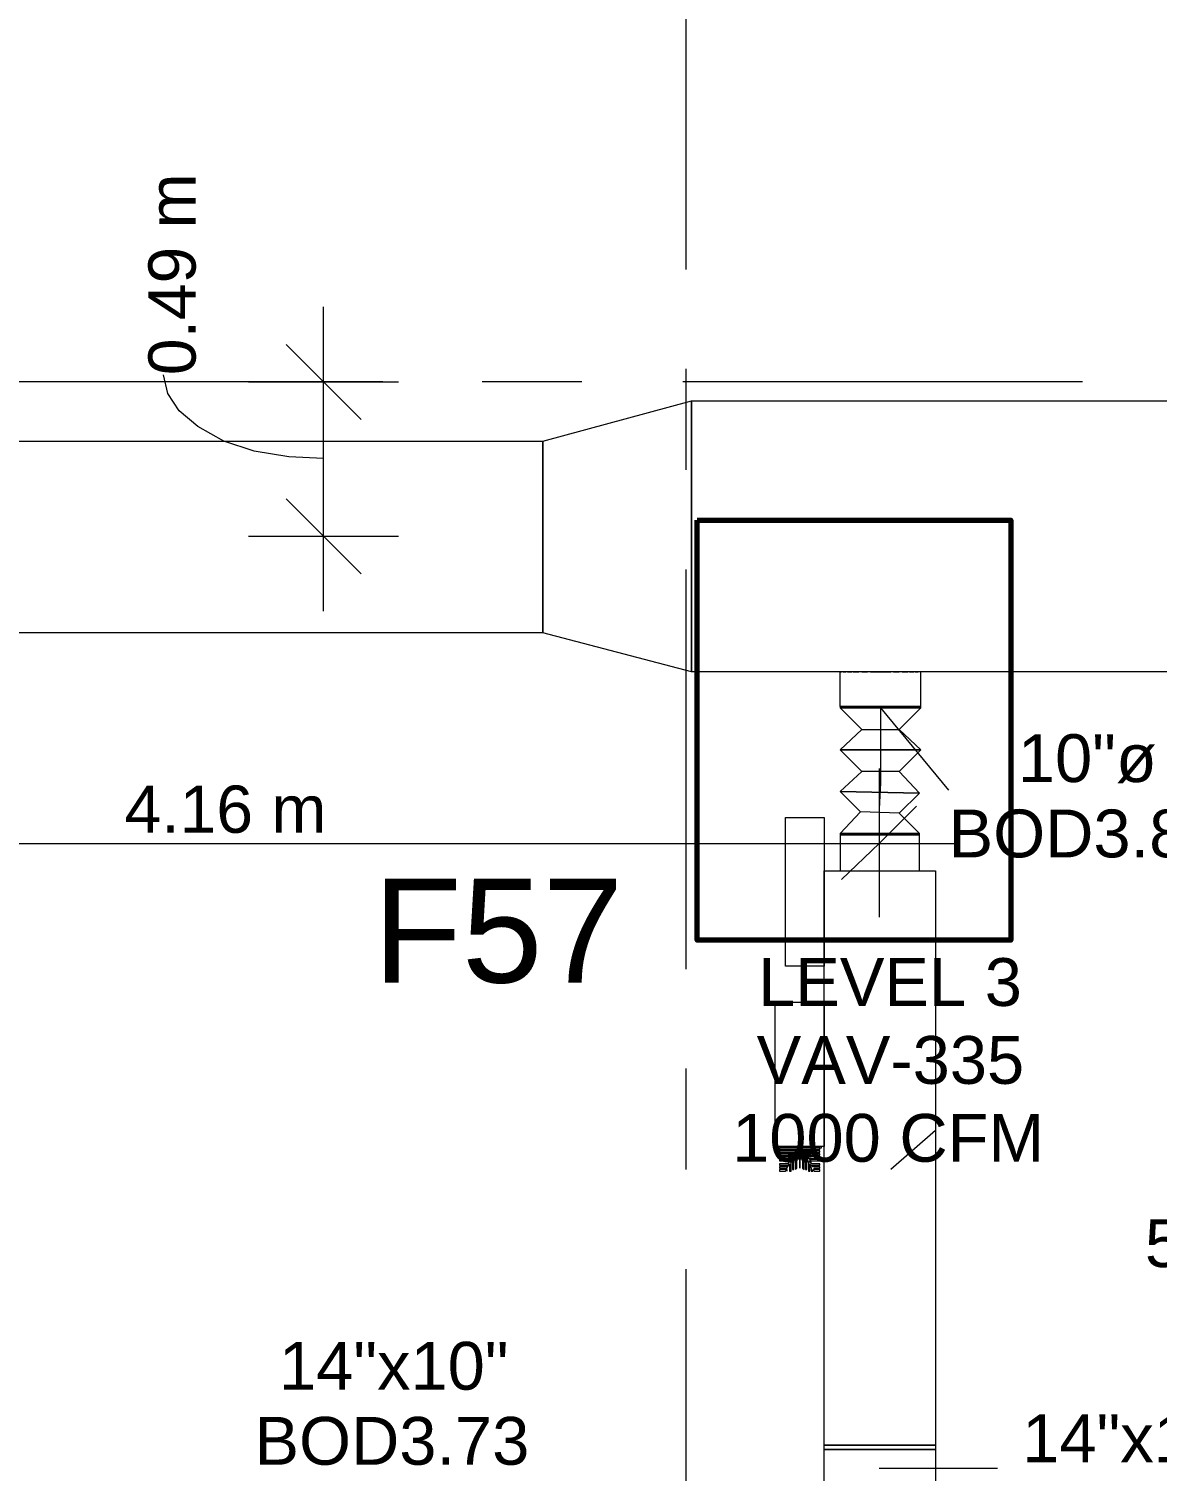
# Model space of a CAD drawing. Header units: metres. Extents: x -2 to 237, y -8 to 52.
# Drawn here: x 14.721 to 18.305, y 11.78 to 16.362 of the extents above; entities that cross this region are included whole.
import ezdxf

# ---------------------------------------------------------------- set-up
doc = ezdxf.new("R2010")
doc.units = ezdxf.units.M
doc.layers.add('HVAC - Ductos', color=5, linetype='Continuous', lineweight=0)
doc.layers.add('PDF3_Text', color=7, linetype='Continuous', lineweight=0)
doc.layers.add('PDF3_Geometry', color=7, linetype='Continuous', lineweight=0, true_color=0xaaaaaa)
doc.styles.add('PDF Arial-BoldMT-Identity-H', font='arial.ttf')
doc.styles.add('PDF Helvetica', font='')
doc.styles.get('PDF Helvetica').set_extended_font_data('Helvetica')

msp = doc.modelspace()

# ---------------------------------------------------------------- linework, layer by layer
at = {"layer": 'HVAC - Ductos', "lineweight": 0}
for points in [[(15.657, 14.5118), (15.657, 15.4789)], [(15.5378, 15.3597), (15.657, 15.2405), (15.7762, 15.1214)], [(15.657, 14.9977), (15.547, 15.0023), (15.4369, 15.0206), (15.3407, 15.0527), (15.2582, 15.0985), (15.1986, 15.1489), (15.1619, 15.2039), (15.1482, 15.2635)], [(15.4186, 15.2405), (15.657, 15.2405), (15.8953, 15.2405)], [(19.5299, 14.3193), (16.8257, 14.3193), (16.8257, 15.181), (19.5299, 15.181)], [(7.0265, 15.0527), (16.3537, 15.0527), (16.3537, 14.4431), (7.0265, 14.4431)], [(15.5378, 14.8693), (15.657, 14.7502), (15.7762, 14.631)], [(15.4186, 14.7502), (15.657, 14.7502), (15.8953, 14.7502)], [(17.4857, 14.136), (17.5545, 14.0718), (17.2978, 14.0718), (17.3665, 14.136), (17.4857, 14.136), (17.5545, 14.2048), (17.5545, 14.2093), (17.5545, 14.3193), (17.5499, 14.3193)], [(17.3024, 14.2093), (17.2978, 14.2093), (17.2978, 14.3193), (17.3024, 14.3193)], [(17.307, 14.3193), (17.3116, 14.3193), (17.3162, 14.3193)], [(17.3208, 14.3193), (17.3253, 14.3193), (17.3345, 14.3193)], [(17.3391, 14.3193), (17.3483, 14.3193), (17.3574, 14.3193)], [(17.3665, 14.3193), (17.3711, 14.3193), (17.3849, 14.3193)], [(17.3941, 14.3193), (17.3987, 14.3193), (17.4262, 14.3193), (17.4537, 14.3193), (17.4583, 14.3193)], [(17.4674, 14.3193), (17.4811, 14.3193), (17.4857, 14.3193)], [(17.4949, 14.3193), (17.5041, 14.3193), (17.5133, 14.3193)], [(17.5178, 14.3193), (17.527, 14.3193), (17.5315, 14.3193)], [(17.5361, 14.3193), (17.5407, 14.3193), (17.5453, 14.3193)], [(17.5499, 14.2093), (17.5545, 14.2093), (17.5499, 14.2048), (17.5361, 14.2048), (17.5178, 14.2048), (17.4903, 14.2048), (17.4583, 14.2048), (17.4262, 14.2048), (17.3941, 14.2048), (17.362, 14.2048), (17.3345, 14.2048), (17.3162, 14.2048), (17.3024, 14.2048), (17.2978, 14.2093), (17.2978, 14.2048), (17.3665, 14.136)], [(17.5499, 14.2093), (17.5361, 14.2093), (17.5178, 14.2093), (17.4903, 14.2093), (17.4583, 14.2093), (17.4262, 14.2093), (17.3941, 14.2093), (17.362, 14.2093), (17.3345, 14.2093), (17.3162, 14.2093), (17.3024, 14.2093)], [(17.4262, 14.2048), (17.4262, 14.1222), (17.4262, 14.0443), (17.4262, 13.9664), (17.4216, 13.8839), (17.4216, 13.806)], [(17.4262, 14.2048), (17.6415, 13.9435)], [(17.4857, 14.0031), (17.5499, 13.9343), (17.2978, 13.9389), (17.3665, 14.0031), (17.2978, 14.0718), (17.5545, 14.0718), (17.4857, 14.0031), (17.3665, 14.0031)], [(17.4216, 14.0122), (17.4216, 13.7739), (17.4216, 13.5401)], [(17.4857, 13.8701), (17.5499, 13.806), (17.2978, 13.806), (17.362, 13.8747), (17.2978, 13.9389), (17.5499, 13.9343), (17.4857, 13.8701), (17.362, 13.8747)], [(17.5407, 13.8931), (17.4216, 13.7739), (17.3024, 13.6593)], [(17.5499, 13.806), (17.5453, 13.806), (17.527, 13.806), (17.4995, 13.806), (17.4628, 13.806), (17.4216, 13.806), (17.3849, 13.806), (17.3483, 13.806), (17.3208, 13.806), (17.3024, 13.806), (17.2978, 13.806)], [(7.3656, 13.7739), (8.4382, 13.7739), (13.2644, 13.7739), (17.6599, 13.7739)], [(17.6003, 12.8618), (17.4583, 12.7381)], [(17.1007, 12.8114), (17.1007, 12.8068), (17.1649, 12.8068), (17.1603, 12.8068), (17.1053, 12.8068), (17.1053, 12.8022), (17.1603, 12.8022), (17.1557, 12.7976), (17.1053, 12.7976), (17.1053, 12.7931), (17.1557, 12.7931), (17.1512, 12.7885), (17.1053, 12.7885), (17.1053, 12.7839), (17.1466, 12.7839), (17.1466, 12.7793), (17.1053, 12.7793), (17.1053, 12.7747), (17.142, 12.7747), (17.1374, 12.7701), (17.1053, 12.7701), (17.1053, 12.7655), (17.1374, 12.7655), (17.1328, 12.7564), (17.1053, 12.7564), (17.1053, 12.7518), (17.1328, 12.7518), (17.1282, 12.7472), (17.1053, 12.7472), (17.1053, 12.7426), (17.1237, 12.7426), (17.1237, 12.7381), (17.1053, 12.7381), (17.1053, 12.7335), (17.1237, 12.7335), (17.1282, 12.7381), (17.1282, 12.7335), (17.1282, 12.7426), (17.1374, 12.7564), (17.1374, 12.7335), (17.142, 12.7335), (17.142, 12.761), (17.1466, 12.7747), (17.1466, 12.7381), (17.1512, 12.7381), (17.1512, 12.7793), (17.1557, 12.7931), (17.1557, 12.7381), (17.1603, 12.7426), (17.1603, 12.7976), (17.1649, 12.7976), (17.1695, 12.7931), (17.1695, 12.7426), (17.1695, 12.7931), (17.1741, 12.7976), (17.1787, 12.7976), (17.1787, 12.7426), (17.1832, 12.7381), (17.1832, 12.7931), (17.1878, 12.7793), (17.1878, 12.7381), (17.1924, 12.7381), (17.1924, 12.7747), (17.197, 12.761), (17.197, 12.7335), (17.2016, 12.7335), (17.2016, 12.7564), (17.2061, 12.7426), (17.2061, 12.7335), (17.2107, 12.7335), (17.2107, 12.7381), (17.2153, 12.7335), (17.2337, 12.7335), (17.2337, 12.7381), (17.2153, 12.7381), (17.2153, 12.7426), (17.2337, 12.7426), (17.2337, 12.7472), (17.2107, 12.7472), (17.2061, 12.7518), (17.2337, 12.7518), (17.2337, 12.7564), (17.2061, 12.7564), (17.2016, 12.7655), (17.2337, 12.7655), (17.2337, 12.7701), (17.2016, 12.7701), (17.197, 12.7747), (17.2337, 12.7747), (17.2337, 12.7793), (17.1924, 12.7793), (17.1924, 12.7839), (17.2337, 12.7839), (17.2337, 12.7885), (17.1878, 12.7885), (17.1832, 12.7931), (17.2337, 12.7931), (17.2337, 12.7976), (17.1832, 12.7976), (17.1787, 12.8022), (17.2337, 12.8022), (17.2337, 12.8068), (17.1787, 12.8068), (17.1741, 12.8068), (17.2383, 12.8068), (17.2383, 12.8114)], [(17.1328, 12.8068), (17.1649, 12.8068), (17.1603, 12.7976), (17.1557, 12.7976), (17.1328, 12.7976)], [(17.1649, 12.8068), (17.1328, 12.8068)], [(17.1557, 12.7931), (17.1557, 12.7976), (17.1328, 12.7976)], [(17.1328, 12.7885), (17.1512, 12.7885), (17.1466, 12.7839)], [(17.1512, 12.7885), (17.1328, 12.7885)], [(17.1512, 12.7839), (17.1512, 12.7885), (17.1603, 12.7931), (17.1603, 12.7655), (17.1603, 12.7976), (17.1649, 12.7976), (17.1695, 12.7976), (17.1741, 12.7976), (17.1787, 12.8022)], [(17.1557, 12.7931), (17.1512, 12.7885)], [(17.1649, 12.8022), (17.1603, 12.8022), (17.1649, 12.7976), (17.1695, 12.7976), (17.1741, 12.7976), (17.1787, 12.7976), (17.1787, 12.7655), (17.1787, 12.7931), (17.1878, 12.7885), (17.1878, 12.7839)], [(17.1695, 12.8114), (17.1649, 12.8068)], [(17.1649, 12.8022), (17.1695, 12.8114), (17.1695, 12.8068), (17.1741, 12.8022)], [(17.1649, 12.7976), (17.1649, 12.7701), (17.1649, 12.7976)], [(17.2061, 12.8068), (17.1741, 12.8068), (17.1695, 12.8114)], [(17.1787, 12.8022), (17.1741, 12.8068), (17.1787, 12.8068)], [(17.1741, 12.8022), (17.1787, 12.8022), (17.1787, 12.7976), (17.1832, 12.7976), (17.2061, 12.7976)], [(17.1741, 12.7976), (17.1741, 12.7701), (17.1741, 12.7976)], [(17.1787, 12.8068), (17.2061, 12.8068)], [(17.1832, 12.7931), (17.1832, 12.7976), (17.2061, 12.7976)], [(17.1878, 12.7885), (17.1832, 12.7931)], [(17.1924, 12.7839), (17.1878, 12.7885), (17.2061, 12.7885)], [(17.2061, 12.7885), (17.1878, 12.7885)], [(17.1466, 12.7839), (17.1466, 12.7793), (17.1328, 12.7793), (17.142, 12.7793)], [(17.1374, 12.761), (17.1374, 12.7701), (17.142, 12.7747), (17.1374, 12.7701), (17.1328, 12.7701), (17.1374, 12.7701)], [(17.1374, 12.7701), (17.1328, 12.7655)], [(17.1328, 12.7655), (17.1328, 12.761), (17.1374, 12.7655)], [(17.1374, 12.7655), (17.1374, 12.761)], [(17.142, 12.7793), (17.142, 12.7747), (17.1466, 12.7747)], [(17.1466, 12.7701), (17.1466, 12.7747), (17.1466, 12.7793), (17.1512, 12.7839), (17.1512, 12.7793)], [(17.1466, 12.7747), (17.1466, 12.7701), (17.1466, 12.761), (17.1466, 12.7701)], [(17.1512, 12.7793), (17.1512, 12.761), (17.1512, 12.7839)], [(17.1878, 12.7793), (17.1878, 12.7839), (17.1924, 12.7793), (17.1924, 12.7747), (17.1924, 12.7701)], [(17.1878, 12.7839), (17.1878, 12.761), (17.1878, 12.7793)], [(17.197, 12.7793), (17.2061, 12.7793), (17.1924, 12.7793), (17.1924, 12.7839)], [(17.1924, 12.7747), (17.197, 12.7747), (17.197, 12.7793)], [(17.1924, 12.7701), (17.1924, 12.761), (17.1924, 12.7701), (17.1924, 12.7747)], [(17.2016, 12.7701), (17.2061, 12.7701), (17.2016, 12.7701), (17.197, 12.7747), (17.2016, 12.7701), (17.2016, 12.761)], [(17.2061, 12.7655), (17.2016, 12.7701)], [(17.2016, 12.761), (17.2016, 12.7655)], [(17.2016, 12.7655), (17.2061, 12.761), (17.2061, 12.7655)], [(17.4216, 11.7893), (17.7974, 11.7893)]]:
    msp.add_lwpolyline(points, dxfattribs=at)
for points in [[(16.8257, 14.3193), (16.3537, 14.4431), (16.3537, 15.0527), (16.8257, 15.181)], [(17.4262, 14.2093), (17.4583, 14.2093), (17.4903, 14.2093), (17.5178, 14.2093), (17.5361, 14.2093), (17.5499, 14.2093), (17.5545, 14.2093), (17.5499, 14.2093), (17.5361, 14.2093), (17.5178, 14.2048), (17.4903, 14.2048), (17.4583, 14.2048), (17.4262, 14.2048), (17.3941, 14.2048), (17.362, 14.2048), (17.3345, 14.2048), (17.3162, 14.2093), (17.3024, 14.2093), (17.2978, 14.2093), (17.3024, 14.2093), (17.3162, 14.2093), (17.3345, 14.2093), (17.362, 14.2093), (17.3941, 14.2093)], [(17.2978, 14.2048), (17.3024, 14.2048), (17.3162, 14.2048), (17.3345, 14.2048), (17.362, 14.2048), (17.3941, 14.2048), (17.4262, 14.2048), (17.4583, 14.2048), (17.4903, 14.2048), (17.5178, 14.2048), (17.5361, 14.2048), (17.5499, 14.2048), (17.5545, 14.2048), (17.5499, 14.2048), (17.5361, 14.2048), (17.5178, 14.2048), (17.4903, 14.2048), (17.4583, 14.2048), (17.4262, 14.2048), (17.3941, 14.2048), (17.362, 14.2048), (17.3345, 14.2048), (17.3162, 14.2048), (17.3024, 14.2048)], [(17.2978, 14.2048), (17.5545, 14.2048)], [(17.1237, 13.8564), (17.2474, 13.8564), (17.2474, 13.3843), (17.1237, 13.3843)], [(17.5499, 13.8014), (17.5407, 13.8014), (17.527, 13.8014), (17.4949, 13.8014), (17.4628, 13.8014), (17.4216, 13.8014), (17.3849, 13.8014), (17.3483, 13.8014), (17.3208, 13.8014), (17.3024, 13.8014), (17.2978, 13.8014), (17.2978, 13.6868), (17.3024, 13.6868), (17.3162, 13.6868), (17.3345, 13.6868), (17.362, 13.6868), (17.3895, 13.6868), (17.4216, 13.6868), (17.4537, 13.6868), (17.4857, 13.6868), (17.5133, 13.6868), (17.5315, 13.6868), (17.5453, 13.6868), (17.5499, 13.6868), (17.5499, 13.8014), (17.5499, 13.806), (17.5453, 13.806), (17.527, 13.806), (17.4995, 13.806), (17.4628, 13.806), (17.4216, 13.806), (17.3849, 13.806), (17.3483, 13.806), (17.3208, 13.806), (17.3024, 13.806), (17.2978, 13.806), (17.2978, 13.8014), (17.3024, 13.8014), (17.3208, 13.8014), (17.3483, 13.8014), (17.3849, 13.8014), (17.4216, 13.8014), (17.4628, 13.8014), (17.4949, 13.8014), (17.527, 13.8014), (17.5407, 13.8014)], [(17.5499, 13.8014), (17.5453, 13.8014), (17.5315, 13.8014), (17.5133, 13.8014), (17.4857, 13.8014), (17.4537, 13.8014), (17.4216, 13.8014), (17.3895, 13.8014), (17.362, 13.8014), (17.3345, 13.8014), (17.3162, 13.8014), (17.3024, 13.8014), (17.2978, 13.8014), (17.3024, 13.8014), (17.3162, 13.8014), (17.3345, 13.8014), (17.362, 13.8014), (17.3895, 13.8014), (17.4216, 13.8014), (17.4537, 13.8014), (17.4857, 13.8014), (17.5133, 13.8014), (17.5315, 13.8014), (17.5453, 13.8014)], [(17.6003, 13.6868), (17.6003, 11.8626), (17.2474, 11.8626), (17.2474, 13.6868)], [(17.0915, 13.2697), (17.2474, 13.2697), (17.2474, 12.8114), (17.0915, 12.8114)], [(17.1695, 12.8114), (17.1741, 12.8068), (17.1741, 12.8022), (17.1695, 12.8022), (17.1649, 12.8022), (17.1649, 12.8068)], [(17.6003, 11.8626), (17.6003, 11.8489), (17.2474, 11.8489), (17.2474, 11.8626)], [(17.2474, 11.2164), (17.2474, 11.8489), (17.6003, 11.8489), (17.6003, 11.2164)]]:
    msp.add_lwpolyline(points, close=True, dxfattribs=at)
at = {"layer": 'PDF3_Geometry', "lineweight": 0}
for points in [[(16.8074, 16.8677), (16.8074, 15.5981)], [(16.8074, 15.2818), (16.8074, 14.961)], [(15.8449, 15.2405), (14.5753, 15.2405)], [(16.4774, 15.2405), (16.1611, 15.2405)], [(18.0678, 15.2405), (16.7982, 15.2405)], [(16.8074, 14.6447), (16.8074, 13.3752)], [(16.8074, 13.0589), (16.8074, 12.7381)], [(16.8074, 12.4218), (16.8074, 11.1522)]]:
    msp.add_lwpolyline(points, dxfattribs=at)
at = {"layer": 'PDF3_Geometry', "color": 232, "lineweight": 70, "true_color": 0xe91e64}
msp.add_lwpolyline([(16.8436, 14.8011), (17.8399, 14.8011), (17.8399, 13.4672), (16.8436, 13.4672)], close=True, dxfattribs=at)

# ---------------------------------------------------------------- texts
at = {"layer": 'PDF3_Text', "lineweight": 0, "insert": (15.1767, 15.2621), "char_height": 0.15008, "attachment_point": 4, "rotation": 90, "style": 'PDF Helvetica'}
msp.add_mtext('0.49 m', dxfattribs=at)
at = {"layer": 'PDF3_Text', "lineweight": 0, "attachment_point": 4, "style": 'PDF Helvetica'}
for s, insert, char_height in [('10"ø', (17.8623, 14.0433), 0.15195), ('4.16 m', (15.0251, 13.8822), 0.15008), ('BOD3.83', (17.6423, 13.805), 0.15195), ('LEVEL 3', (17.0373, 13.3329), 0.15195), ('VAV-335', (17.0327, 13.0854), 0.15195), ('1000 CFM', (16.9548, 12.8379), 0.15195), ('50 CFM', (18.2657, 12.5033), 0.15195), ('14"x10"', (15.5156, 12.1137), 0.15195), ('14"x12"', (17.8761, 11.8845), 0.15195), ('BOD3.73', (15.4376, 11.8753), 0.15195)]:
    msp.add_mtext(s, dxfattribs=dict(at, insert=insert, char_height=char_height))
at = {"layer": 'PDF3_Text', "color": 232, "lineweight": 70, "true_color": 0xe91e64, "insert": (15.8147, 13.4949), "char_height": 0.33001, "attachment_point": 4, "style": 'PDF Arial-BoldMT-Identity-H'}
msp.add_mtext('F57', dxfattribs=at)

doc.saveas('drawing.dxf')
